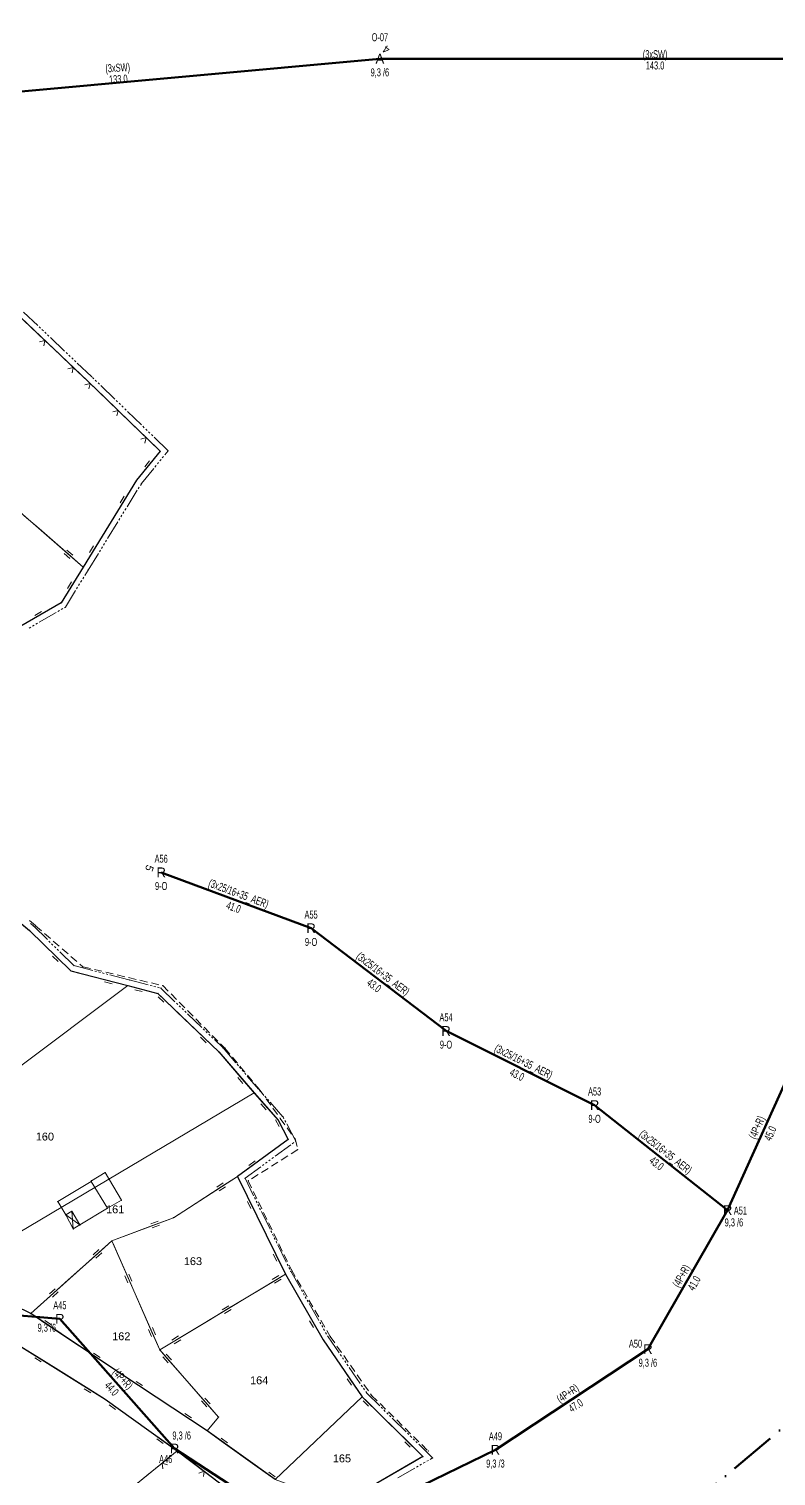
# Model space of a CAD drawing. Header units: millimetres. Extents: x 615240 to 617330, y 4151758 to 4153557.
# Drawn here: x 616094.9 to 616286.3, y 4152140 to 4152510.8 of the extents above; entities that cross this region are included whole.
import ezdxf
from ezdxf.enums import TextEntityAlignment as Align
from ezdxf.xclip import XClip

# ---------------------------------------------------------------- set-up
doc = ezdxf.new("R2010")
doc.units = ezdxf.units.MM
doc.header["$XCLIPFRAME"] = 2
doc.linetypes.add('ACAD_ISO14W100', pattern=[24, 12, -3, 0, -3, 0, -3, 0, -3])
for name, color, linetype, lineweight in [('01_UYGALAN_TARAMA', 26, 'Continuous', 20), ('02_ADA_ALN_YENI', 7, 'Continuous', 30), ('03_PARSEL_ALN_ESKI', 18, 'Continuous', 0), ('03_PARSEL_ALN_YENI', 171, 'Continuous', 0), ('03_PARSEL_NO_ESKI', 5, 'Continuous', 0), ('03_PARSEL_SNR_YENI', 5, 'Continuous', 0), ('04_YAPI_ALN_TSCLSIZ', 18, 'Continuous', 0), ('04_YAPI_SNR_TSCLSZ', 77, 'Continuous', 0), ('06_DETAY_SNR_PAFTA', 26, 'Continuous', 0), ('07_SNRTIP_GECERLI', 30, 'Continuous', 0), ('07_SNRTIP_SABIT', 18, 'Continuous', 0), ('DIREK_AG_MEVCUT', 3, 'Continuous', 25), ('DIREK_ENH_MEVCUT', 6, 'Continuous', 25), ('HAT_AG_HAVAI_MEVCUT', 82, 'Continuous', 50), ('HAT_ENH_HAVAI_MEVCUT', 6, 'Continuous', 70), ('NOKTA_DETAY_YENI', 171, 'Continuous', 0), ('NOKTA_PARSEL_YENI', 30, 'Continuous', 0), ('NOKTA_YAPI_TSCLSIZ', 77, 'Continuous', 0), ('TRAFO_BOLGE_TUM', 254, 'ACAD_ISO14W100', 70)]:
    doc.layers.add(name, color=color, linetype=linetype, lineweight=lineweight)
doc.styles.add('Direk', font='B_CAD')
doc.styles.get("Standard").update_dxf_attribs({"font": 'Arial'})

# ---------------------------------------------------------------- blocks, each defined once
blk = doc.blocks.new('fggg')
at = {"layer": '01_UYGALAN_TARAMA', "color": 252}
for p, q in [((616097.18, 4152434.77, 0.95), (616093.55, 4152438.21, 0.95)), ((616097.91, 4152434.08, 0.95), (616097.54, 4152434.43, 0.95)), ((616098.63, 4152433.39, 0.95), (616098.27, 4152433.74, 0.95)), ((616099.36, 4152432.71, 0.95), (616098.99, 4152433.05, 0.95)), ((616100.08, 4152432.02, 0.95), (616099.72, 4152432.36, 0.95)), ((616104.07, 4152428.23, 0.95), (616100.45, 4152431.67, 0.95)), ((616104.8, 4152427.55, 0.95), (616104.44, 4152427.89, 0.95)), ((616105.53, 4152426.86, 0.95), (616105.16, 4152427.2, 0.95)), ((616106.25, 4152426.17, 0.95), (616105.89, 4152426.51, 0.95)), ((616106.98, 4152425.48, 0.95), (616106.61, 4152425.83, 0.95)), ((616110.97, 4152421.7, 0.95), (616107.34, 4152425.14, 0.95)), ((616111.56, 4152421.12, 0.95), (616111.21, 4152421.47, 0.95)), ((616112.28, 4152420.42, 0.95), (616111.92, 4152420.77, 0.95)), ((616113, 4152419.73, 0.95), (616112.64, 4152420.08, 0.95)), ((616116.95, 4152415.9, 0.95), (616113.36, 4152419.38, 0.95)), ((616117.67, 4152415.21, 0.95), (616117.31, 4152415.56, 0.95)), ((616118.39, 4152414.51, 0.95), (616118.03, 4152414.86, 0.95)), ((616119.11, 4152413.82, 0.95), (616118.75, 4152414.17, 0.95)), ((616119.83, 4152413.12, 0.95), (616119.47, 4152413.47, 0.95)), ((616123.78, 4152409.3, 0.95), (616120.19, 4152412.77, 0.95)), ((616124.5, 4152408.6, 0.95), (616124.14, 4152408.95, 0.95)), ((616125.22, 4152407.91, 0.95), (616124.86, 4152408.25, 0.95)), ((616125.94, 4152407.21, 0.95), (616125.58, 4152407.56, 0.95)), ((616126.65, 4152406.52, 0.95), (616126.3, 4152406.86, 0.95)), ((616130.61, 4152402.69, 0.95), (616127.01, 4152406.17, 0.95)), ((616129.74, 4152401.63, 0.95), (616130.61, 4152402.69, 0.95)), ((616123.75, 4152394.26, 0.95), (616126.9, 4152398.14, 0.95)), ((616127.22, 4152398.52, 0.95), (616127.53, 4152398.91, 0.95)), ((616127.85, 4152399.3, 0.95), (616128.16, 4152399.69, 0.95)), ((616128.48, 4152400.08, 0.95), (616128.79, 4152400.46, 0.95)), ((616129.11, 4152400.85, 0.95), (616129.43, 4152401.24, 0.95)), ((616120.07, 4152388.29, 0.95), (616122.69, 4152392.55, 0.95)), ((616122.95, 4152392.97, 0.95), (616123.22, 4152393.4, 0.95)), ((616123.48, 4152393.82, 0.95), (616123.74, 4152394.25, 0.95)), ((616119.02, 4152386.59, 0.95), (616119.29, 4152387.01, 0.95)), ((616119.55, 4152387.44, 0.95), (616119.81, 4152387.86, 0.95)), ((616115.09, 4152380.2, 0.95), (616117.71, 4152384.46, 0.95)), ((616117.98, 4152384.88, 0.95), (616118.24, 4152385.31, 0.95)), ((616118.5, 4152385.73, 0.95), (616118.76, 4152386.16, 0.95)), ((616114.57, 4152379.35, 0.95), (616114.83, 4152379.77, 0.95)), ((616110.11, 4152372.11, 0.95), (616112.74, 4152376.37, 0.95)), ((616113, 4152376.79, 0.95), (616113.26, 4152377.22, 0.95)), ((616113.52, 4152377.64, 0.95), (616113.78, 4152378.07, 0.95)), ((616114.05, 4152378.49, 0.95), (616114.31, 4152378.92, 0.95)), ((616109.24, 4152370.69, 0.95), (616110.11, 4152372.11, 0.95)), ((616107.67, 4152368.13, 0.95), (616107.93, 4152368.56, 0.95)), ((616108.19, 4152368.98, 0.95), (616108.46, 4152369.41, 0.95)), ((616108.72, 4152369.84, 0.95), (616108.98, 4152370.26, 0.95)), ((616104.27, 4152362.6, 0.95), (616106.88, 4152366.85, 0.95)), ((616107.15, 4152367.28, 0.95), (616107.41, 4152367.71, 0.95)), ((616097.58, 4152358.74, 0.95), (616101.91, 4152361.24, 0.95)), ((616102.34, 4152361.49, 0.95), (616102.77, 4152361.74, 0.95)), ((616103.21, 4152361.99, 0.95), (616103.64, 4152362.24, 0.95)), ((616104.07, 4152362.48, 0.95), (616104.27, 4152362.6, 0.95)), ((616094.98, 4152357.24, 0.95), (616095.41, 4152357.49, 0.95)), ((616095.84, 4152357.74, 0.95), (616096.28, 4152357.99, 0.95)), ((616096.71, 4152358.24, 0.95), (616097.14, 4152358.49, 0.95)), ((616095.3, 4152281.59, 0.95), (616096.09, 4152280.93, 0.95)), ((616096.09, 4152280.93, 0.95), (616099.66, 4152277.43, 0.95)), ((616100.02, 4152277.08, 0.95), (616100.38, 4152276.73, 0.95)), ((616100.73, 4152276.38, 0.95), (616101.09, 4152276.03, 0.95)), ((616101.45, 4152275.68, 0.95), (616101.81, 4152275.33, 0.95)), ((616102.16, 4152274.98, 0.95), (616102.52, 4152274.63, 0.95)), ((616102.88, 4152274.28, 0.95), (616106.45, 4152270.79, 0.95)), ((616106.47, 4152270.77, 0.95), (616111.31, 4152269.51, 0.95)), ((616111.79, 4152269.39, 0.95), (616112.28, 4152269.26, 0.95)), ((616112.76, 4152269.14, 0.95), (616113.24, 4152269.01, 0.95)), ((616113.73, 4152268.89, 0.95), (616114.21, 4152268.76, 0.95)), ((616114.7, 4152268.64, 0.95), (616115.18, 4152268.51, 0.95)), ((616115.66, 4152268.39, 0.95), (616120.51, 4152267.13, 0.95)), ((616120.66, 4152267.09, 0.95), (616125.5, 4152265.84, 0.95)), ((616125.98, 4152265.71, 0.95), (616126.47, 4152265.59, 0.95)), ((616126.95, 4152265.46, 0.95), (616127.43, 4152265.34, 0.95)), ((616127.92, 4152265.21, 0.95), (616128.4, 4152265.09, 0.95)), ((616128.75, 4152265, 0.95), (616132.35, 4152261.53, 0.95)), ((616132.71, 4152261.18, 0.95), (616133.07, 4152260.84, 0.95)), ((616133.43, 4152260.49, 0.95), (616133.8, 4152260.14, 0.95)), ((616134.16, 4152259.8, 0.95), (616134.52, 4152259.45, 0.95)), ((616134.88, 4152259.1, 0.95), (616135.24, 4152258.76, 0.95)), ((616135.6, 4152258.41, 0.95), (616139.2, 4152254.94, 0.95)), ((616139.56, 4152254.6, 0.95), (616139.92, 4152254.25, 0.95)), ((616140.28, 4152253.9, 0.95), (616140.64, 4152253.56, 0.95)), ((616141, 4152253.21, 0.95), (616141.36, 4152252.86, 0.95)), ((616141.72, 4152252.52, 0.95), (616142.08, 4152252.17, 0.95)), ((616142.44, 4152251.82, 0.95), (616144.67, 4152249.68, 0.95)), ((616144.67, 4152249.68, 0.95), (616147.93, 4152245.89, 0.95)), ((616148.26, 4152245.51, 0.95), (616148.59, 4152245.13, 0.95)), ((616148.91, 4152244.76, 0.95), (616149.24, 4152244.38, 0.95)), ((616149.57, 4152244, 0.95), (616149.89, 4152243.62, 0.95)), ((616150.22, 4152243.24, 0.95), (616150.55, 4152242.86, 0.95)), ((616150.87, 4152242.48, 0.95), (616153.76, 4152239.13, 0.95)), ((616154.38, 4152238.42, 0.95), (616154.05, 4152238.8, 0.95)), ((616155.05, 4152237.67, 0.95), (616154.71, 4152238.05, 0.95)), ((616155.71, 4152236.93, 0.95), (616155.38, 4152237.3, 0.95)), ((616156.37, 4152236.18, 0.95), (616156.04, 4152236.55, 0.95)), ((616160.01, 4152232.05, 0.95), (616156.7, 4152235.8, 0.95)), ((616160.27, 4152231.55, 0.95), (616160.04, 4152231.99, 0.95)), ((616160.74, 4152230.66, 0.95), (616160.51, 4152231.11, 0.95)), ((616163.29, 4152225.79, 0.95), (616160.97, 4152230.22, 0.95)), ((616157.98, 4152221.91, 0.95), (616162.01, 4152224.86, 0.95)), ((616162.41, 4152225.15, 0.95), (616162.82, 4152225.45, 0.95)), ((616163.22, 4152225.74, 0.95), (616163.29, 4152225.79, 0.95)), ((616155.55, 4152220.13, 0.95), (616155.96, 4152220.43, 0.95)), ((616156.36, 4152220.73, 0.95), (616156.76, 4152221.02, 0.95)), ((616157.17, 4152221.32, 0.95), (616157.57, 4152221.61, 0.95)), ((616150.31, 4152216.3, 0.95), (616154.34, 4152219.25, 0.95)), ((616154.75, 4152219.54, 0.95), (616155.15, 4152219.84, 0.95)), ((616150.31, 4152216.3, 0.95), (616152.51, 4152211.81, 0.95)), ((616152.73, 4152211.36, 0.95), (616152.95, 4152210.91, 0.95)), ((616153.17, 4152210.46, 0.95), (616153.39, 4152210.02, 0.95)), ((616153.61, 4152209.57, 0.95), (616153.83, 4152209.12, 0.95)), ((616154.05, 4152208.67, 0.95), (616154.27, 4152208.22, 0.95)), ((616154.49, 4152207.77, 0.95), (616156.7, 4152203.28, 0.95)), ((616156.92, 4152202.83, 0.95), (616157.14, 4152202.39, 0.95)), ((616157.36, 4152201.94, 0.95), (616157.58, 4152201.49, 0.95)), ((616157.8, 4152201.04, 0.95), (616158.02, 4152200.59, 0.95)), ((616158.24, 4152200.14, 0.95), (616158.46, 4152199.69, 0.95)), ((616158.68, 4152199.24, 0.95), (616160.88, 4152194.76, 0.95)), ((616161.1, 4152194.31, 0.95), (616161.32, 4152193.86, 0.95)), ((616161.55, 4152193.41, 0.95), (616161.77, 4152192.96, 0.95)), ((616161.99, 4152192.51, 0.95), (616162.02, 4152192.45, 0.95)), ((616162.02, 4152192.45, 0.95), (616164.5, 4152188.1, 0.95)), ((616164.74, 4152187.67, 0.95), (616164.99, 4152187.24, 0.95)), ((616165.24, 4152186.8, 0.95), (616165.49, 4152186.37, 0.95)), ((616165.74, 4152185.93, 0.95), (616165.98, 4152185.5, 0.95)), ((616166.23, 4152185.06, 0.95), (616166.48, 4152184.63, 0.95)), ((616166.73, 4152184.2, 0.95), (616169.21, 4152179.85, 0.95)), ((616169.45, 4152179.42, 0.95), (616169.7, 4152178.98, 0.95)), ((616169.95, 4152178.55, 0.95), (616170.2, 4152178.12, 0.95)), ((616170.44, 4152177.68, 0.95), (616170.69, 4152177.25, 0.95)), ((616170.94, 4152176.81, 0.95), (616171.19, 4152176.38, 0.95)), ((616171.44, 4152175.94, 0.95), (616171.59, 4152175.67, 0.95)), ((616171.59, 4152175.67, 0.95), (616174.42, 4152171.55, 0.95)), ((616174.71, 4152171.13, 0.95), (616174.99, 4152170.72, 0.95)), ((616175.27, 4152170.31, 0.95), (616175.56, 4152169.9, 0.95)), ((616175.84, 4152169.49, 0.95), (616176.12, 4152169.07, 0.95)), ((616176.41, 4152168.66, 0.95), (616176.69, 4152168.25, 0.95)), ((616176.97, 4152167.84, 0.95), (616179.8, 4152163.72, 0.95)), ((616180.08, 4152163.3, 0.95), (616180.37, 4152162.89, 0.95)), ((616180.65, 4152162.48, 0.95), (616180.93, 4152162.07, 0.95)), ((616181.22, 4152161.65, 0.95), (616181.49, 4152161.26, 0.95)), ((616184.82, 4152157.98, 0.95), (616181.49, 4152161.26, 0.95)), ((616185.53, 4152157.28, 0.95), (616185.17, 4152157.63, 0.95)), ((616186.24, 4152156.57, 0.95), (616185.88, 4152156.93, 0.95)), ((616186.95, 4152155.87, 0.95), (616186.6, 4152156.22, 0.95)), ((616187.66, 4152155.17, 0.95), (616187.31, 4152155.52, 0.95)), ((616191.58, 4152151.31, 0.95), (616188.02, 4152154.82, 0.95)), ((616192.29, 4152150.61, 0.95), (616191.94, 4152150.96, 0.95)), ((616193, 4152149.9, 0.95), (616192.65, 4152150.26, 0.95)), ((616193.72, 4152149.2, 0.95), (616193.36, 4152149.55, 0.95)), ((616194.43, 4152148.5, 0.95), (616194.07, 4152148.85, 0.95)), ((616198.35, 4152144.64, 0.95), (616194.79, 4152148.15, 0.95)), ((616194.24, 4152142.28, 0.95), (616194.67, 4152142.52, 0.95)), ((616195.11, 4152142.77, 0.95), (616195.54, 4152143.02, 0.95)), ((616195.97, 4152143.27, 0.95), (616196.41, 4152143.52, 0.95)), ((616196.84, 4152143.77, 0.95), (616197.27, 4152144.02, 0.95)), ((616197.71, 4152144.27, 0.95), (616198.35, 4152144.64, 0.95)), ((616189.47, 4152139.53, 0.95), (616193.8, 4152142.03, 0.95))]:
    blk.add_line(p, q, dxfattribs=at)
for p in [(616110.97, 4152421.7, 631.9), (616110.97, 4152421.7, 631.9), (616130.61, 4152402.69, 633.93), (616130.61, 4152402.69, 633.93), (616123.75, 4152394.26, 635.31), (616123.75, 4152394.26, 635.31), (616110.11, 4152372.11, 635.96), (616110.11, 4152372.11, 635.96), (616104.27, 4152362.6, 636.77), (616104.27, 4152362.6, 636.77), (616096.09, 4152280.93, 638.1), (616096.09, 4152280.93, 638.1), (616106.47, 4152270.77, 637.89), (616106.47, 4152270.77, 637.89), (616120.66, 4152267.09, 637.89), (616128.75, 4152265, 638.4), (616128.75, 4152265, 638.4), (616144.67, 4152249.68, 638.22), (616144.67, 4152249.68, 638.22), (616153.76, 4152239.13, 638.23), (616153.76, 4152239.13, 638.23), (616160.01, 4152232.05, 638.16), (616160.01, 4152232.05, 638.16), (616163.29, 4152225.79, 638.2), (616163.29, 4152225.79, 638.2), (616150.31, 4152216.3, 637.56), (616150.31, 4152216.3, 637.56), (616162.02, 4152192.45, 637.57), (616162.02, 4152192.45, 637.57), (616171.59, 4152175.67, 637.39), (616171.59, 4152175.67, 637.39), (616181.49, 4152161.26, 637.64), (616181.49, 4152161.26, 637.64), (616198.35, 4152144.64, 637.61), (616198.35, 4152144.64, 637.61)]:
    blk.add_point(p, dxfattribs=at)
at = {"layer": '02_ADA_ALN_YENI', "color": 252}
for points in [[(616091.13, 4152438.44, 0), (616109.93, 4152420.61, 0), (616128.57, 4152402.57, 0), (616122.52, 4152395.13, 0), (616108.84, 4152372.89, 0), (616103.19, 4152363.7, 0), (616080.25, 4152350.48, 0)], [(616158.02, 4152139.08, 0), (616140.61, 4152151.54, 0), (616118.76, 4152166, 0), (616095.4, 4152181.6, 0), (616087.34, 4152185.55, 0)], [(616079.55, 4152292.64, 0), (616095.09, 4152279.81, 0), (616105.7, 4152269.42, 0), (616120.28, 4152265.64, 0), (616127.99, 4152263.64, 0), (616127.99, 4152263.64, 0), (616143.58, 4152248.65, 0), (616152.63, 4152238.14, 0), (616158.77, 4152231.19, 0), (616161.36, 4152226.24, 0), (616148.4, 4152216.77, 0), (616160.69, 4152191.74, 0), (616170.32, 4152174.87, 0), (616180.33, 4152160.29, 0), (616195.89, 4152144.96, 0), (616180.7, 4152136.22, 0)], [(616092.42, 4152173.48, 0), (616114.5, 4152159.65, 0), (616132.93, 4152146.46, 0), (616151.77, 4152132.23, 0)]]:
    blk.add_polyline3d(points, dxfattribs=at)
at = {"layer": '03_PARSEL_ALN_ESKI', "color": 252}
for p in [(616099.33, 4152226.97), (616117.33, 4152208.33), (616137.26, 4152195.05), (616118.89, 4152175.8), (616154.23, 4152164.52), (616175.42, 4152144.52)]:
    blk.add_point(p, dxfattribs=at)
at = {"layer": '03_PARSEL_ALN_YENI', "color": 252}
for points in [[(616122.52, 4152395.13, 0), (616108.84, 4152372.89, 0), (616075.8, 4152401.62, 0), (616052.92, 4152422.14, 0), (616027.83, 4152442.63, 0), (616026.38, 4152468.86, 0), (616039.04, 4152487.19, 0), (616068.96, 4152459.72, 0), (616091.13, 4152438.44, 0), (616109.93, 4152420.61, 0), (616128.57, 4152402.57, 0), (616122.52, 4152395.13, 0)], [(616052.92, 4152422.14, 0), (616075.8, 4152401.62, 0), (616108.84, 4152372.89, 0), (616103.19, 4152363.7, 0), (616080.25, 4152350.48, 0), (616052, 4152374.65, 0), (616034.21, 4152387.82, 0), (616011.28, 4152405.05, 0), (616018.41, 4152417.55, 0), (616027.83, 4152442.63, 0), (616052.92, 4152422.14, 0)], [(616120.28, 4152265.64, 0), (616032.46, 4152199.85, 0), (616026.09, 4152201.33, 0), (616001.7, 4152209.71, 0), (615999.9, 4152213.3, 0), (615993.24, 4152222.09, 0), (615987.11, 4152229.42, 0), (615980.66, 4152237.7, 0), (615969.53, 4152249.57, 0), (615965.79, 4152253.71, 0), (615964.12, 4152255.83, 0), (615977.51, 4152267.77, 0), (615986.67, 4152280.66, 0), (615996.93, 4152300.19, 0), (616022.06, 4152310.56, 0), (616044.2, 4152317.23, 0), (616063.31, 4152322.61, 0), (616063.68, 4152318.11, 0), (616069.69, 4152305.89, 0), (616079.55, 4152292.64, 0), (616095.09, 4152279.81, 0), (616105.7, 4152269.42, 0), (616120.28, 4152265.64, 0)], [(616152.63, 4152238.14, 0), (616071.75, 4152190.2, 0), (616063.77, 4152192.58, 0), (616040.08, 4152197.65, 0), (616035.38, 4152199.17, 0), (616032.46, 4152199.85, 0), (616120.28, 4152265.64, 0), (616127.99, 4152263.64, 0), (616143.58, 4152248.65, 0), (616152.63, 4152238.14, 0)], [(616095.4, 4152181.6, 0), (616087.34, 4152185.55, 0), (616071.75, 4152190.2, 0), (616152.63, 4152238.14, 0), (616158.77, 4152231.19, 0), (616161.36, 4152226.24, 0), (616148.4, 4152216.77, 0), (616131.96, 4152206.19, 0), (616116.2, 4152200.25, 0), (616095.4, 4152181.6, 0)], [(616160.69, 4152191.74, 0), (616128.45, 4152172.3, 0), (616116.2, 4152200.25, 0), (616131.96, 4152206.19, 0), (616148.4, 4152216.77, 0), (616160.69, 4152191.74, 0)], [(616095.4, 4152181.6, 0), (616116.2, 4152200.25, 0), (616128.45, 4152172.3, 0), (616143.54, 4152155.11, 0), (616140.61, 4152151.54, 0), (616118.76, 4152166, 0), (616095.4, 4152181.6, 0)], [(616180.33, 4152160.29, 0), (616158.02, 4152139.08, 0), (616140.61, 4152151.54, 0), (616143.54, 4152155.11, 0), (616128.45, 4152172.3, 0), (616160.69, 4152191.74, 0), (616170.32, 4152174.87, 0), (616180.33, 4152160.29, 0)], [(616078.18, 4152106.72, 0), (616053.68, 4152086.71, 0), (616047.04, 4152098.79, 0), (616034.14, 4152116.02, 0), (616022.07, 4152132.47, 0), (616043.24, 4152150.42, 0), (616049.72, 4152156.35, 0), (616084.43, 4152176.65, 0), (616092.42, 4152173.48, 0), (616114.5, 4152159.65, 0), (616132.93, 4152146.46, 0), (616112.54, 4152129.81, 0), (616095.7, 4152117.94, 0), (616078.18, 4152106.72, 0)], [(616195.89, 4152144.96, 0), (616180.7, 4152136.22, 0), (616173.57, 4152134.8, 0), (616167.04, 4152135.75, 0), (616158.02, 4152139.08, 0), (616180.33, 4152160.29, 0), (616195.89, 4152144.96, 0)], [(616151.77, 4152132.23, 0), (616166.37, 4152124.64, 0), (616168.52, 4152122.06, 0), (616173.36, 4152099.68, 0), (616176.36, 4152076.66, 0), (616169.17, 4152073.75, 0), (616158.9, 4152069.64, 0), (616141.66, 4152091.31, 0), (616129.61, 4152107.88, 0), (616112.54, 4152129.81, 0), (616132.93, 4152146.46, 0), (616151.77, 4152132.23, 0)]]:
    blk.add_polyline3d(points, close=True, dxfattribs=at)
at = {"layer": '03_PARSEL_SNR_YENI', "color": 252}
for p, q in [((616095.42, 4152434.38, 0.95), (616091.79, 4152437.82, 0.95)), ((616099.05, 4152430.94, 0.95), (616095.42, 4152434.38, 0.95)), ((616097.66, 4152430.57, 0.95), (616099.05, 4152430.94, 0.95)), ((616099.05, 4152430.94, 0.95), (616098.75, 4152429.53, 0.95)), ((616102.67, 4152427.49, 0.95), (616099.05, 4152430.94, 0.95)), ((616106.3, 4152424.05, 0.95), (616102.67, 4152427.49, 0.95)), ((616104.92, 4152423.69, 0.95), (616106.3, 4152424.05, 0.95)), ((616106.3, 4152424.05, 0.95), (616106.01, 4152422.65, 0.95)), ((616109.93, 4152420.61, 0.95), (616106.3, 4152424.05, 0.95)), ((616110.61, 4152419.96, 0.95), (616109.93, 4152420.61, 0.95)), ((616109.22, 4152419.6, 0.95), (616110.61, 4152419.96, 0.95)), ((616110.61, 4152419.96, 0.95), (616110.3, 4152418.56, 0.95)), ((616114.2, 4152416.48, 0.95), (616110.61, 4152419.96, 0.95)), ((616117.8, 4152413, 0.95), (616114.2, 4152416.48, 0.95)), ((616116.41, 4152412.65, 0.95), (616117.8, 4152413, 0.95)), ((616117.8, 4152413, 0.95), (616117.49, 4152411.6, 0.95)), ((616121.39, 4152409.52, 0.95), (616117.8, 4152413, 0.95)), ((616124.98, 4152406.05, 0.95), (616121.39, 4152409.52, 0.95)), ((616123.6, 4152405.69, 0.95), (616124.98, 4152406.05, 0.95)), ((616124.98, 4152406.05, 0.95), (616124.67, 4152404.65, 0.95)), ((616128.57, 4152402.57, 0.95), (616124.98, 4152406.05, 0.95)), ((616125.68, 4152399.01, 0.95), (616128.57, 4152402.57, 0.95)), ((616122.52, 4152395.13, 0.95), (616125.68, 4152399.01, 0.95)), ((616124.61, 4152398.59, 0.95), (616125.87, 4152400.14, 0.95)), ((616119.32, 4152389.93, 0.95), (616122.52, 4152395.13, 0.95)), ((616118.32, 4152389.37, 0.95), (616119.36, 4152391.07, 0.95)), ((616116.7, 4152385.67, 0.95), (616119.32, 4152389.93, 0.95)), ((616097.52, 4152382.73, 0.95), (616093.74, 4152386.01, 0.95)), ((616111.46, 4152377.15, 0.95), (616116.7, 4152385.67, 0.95)), ((616105.06, 4152376.17, 0.95), (616097.52, 4152382.73, 0.95)), ((616105.45, 4152375.09, 0.95), (616103.94, 4152376.4, 0.95)), ((616106.19, 4152375.94, 0.95), (616104.68, 4152377.25, 0.95)), ((616108.84, 4152372.89, 0.95), (616105.06, 4152376.17, 0.95)), ((616108.84, 4152372.89, 0.95), (616111.46, 4152377.15, 0.95)), ((616110.45, 4152376.59, 0.95), (616111.5, 4152378.3, 0.95)), ((616105.81, 4152367.96, 0.95), (616108.84, 4152372.89, 0.95)), ((616104.8, 4152367.41, 0.95), (616105.85, 4152369.11, 0.95)), ((616103.19, 4152363.7, 0.95), (616105.81, 4152367.96, 0.95)), ((616096.43, 4152360.46, 0.95), (616098.16, 4152361.46, 0.95)), ((616097.58, 4152360.47, 0.95), (616103.19, 4152363.7, 0.95)), ((616093.24, 4152357.97, 0.95), (616097.58, 4152360.47, 0.95)), ((616095.09, 4152279.81, 0.95), (616091.23, 4152283, 0.95)), ((616102.13, 4152272.92, 0.95), (616095.09, 4152279.81, 0.95)), ((616102.45, 4152271.81, 0.95), (616101.02, 4152273.21, 0.95)), ((616105.7, 4152269.42, 0.95), (616102.13, 4152272.92, 0.95)), ((616105.76, 4152269.4, 0.95), (616105.7, 4152269.42, 0.95)), ((616115.44, 4152266.89, 0.95), (616105.76, 4152269.4, 0.95)), ((616116.27, 4152266.1, 0.95), (616114.33, 4152266.6, 0.95)), ((616120.28, 4152265.64, 0.95), (616115.44, 4152266.89, 0.95)), ((616123.15, 4152264.9, 0.95), (616120.28, 4152265.64, 0.95)), ((616123.98, 4152264.1, 0.95), (616122.04, 4152264.6, 0.95)), ((616127.99, 4152263.64, 0.95), (616123.15, 4152264.9, 0.95)), ((616129.17, 4152262.51, 0.95), (616127.99, 4152263.64, 0.95)), ((616129.5, 4152261.41, 0.95), (616128.06, 4152262.8, 0.95)), ((616132.77, 4152259.05, 0.95), (616129.17, 4152262.51, 0.95)), ((616139.98, 4152252.11, 0.95), (616132.77, 4152259.05, 0.95)), ((616140.31, 4152251.01, 0.95), (616138.87, 4152252.4, 0.95)), ((616143.58, 4152248.65, 0.95), (616139.98, 4152252.11, 0.95)), ((616149.56, 4152241.71, 0.95), (616143.58, 4152248.65, 0.95)), ((616149.78, 4152240.59, 0.95), (616148.48, 4152242.1, 0.95)), ((616152.82, 4152237.92, 0.95), (616149.56, 4152241.71, 0.95)), ((616155.45, 4152234.94, 0.95), (616152.82, 4152237.92, 0.95)), ((616155.7, 4152233.82, 0.95), (616154.37, 4152235.32, 0.95)), ((616158.77, 4152231.19, 0.95), (616155.45, 4152234.94, 0.95)), ((616159.01, 4152229.52, 0.95), (616158.08, 4152231.29, 0.95)), ((616159.04, 4152230.67, 0.95), (616158.77, 4152231.19, 0.95)), ((616161.36, 4152226.24, 0.95), (616159.04, 4152230.67, 0.95)), ((616152.44, 4152219.72, 0.95), (616160.51, 4152225.62, 0.95)), ((616160.51, 4152225.62, 0.95), (616161.36, 4152226.24, 0.95)), ((616151.3, 4152219.58, 0.95), (616152.92, 4152220.76, 0.95)), ((616148.4, 4152216.77, 0.95), (616144.2, 4152214.06, 0.95)), ((616148.4, 4152216.77, 0.95), (616152.44, 4152219.72, 0.95)), ((616151.88, 4152209.7, 0.95), (616148.4, 4152216.77, 0.95)), ((616144.2, 4152214.06, 0.95), (616135.79, 4152208.66, 0.95)), ((616144.74, 4152215.08, 0.95), (616143.05, 4152214, 0.95)), ((616145.34, 4152214.13, 0.95), (616143.66, 4152213.05, 0.95)), ((616151.81, 4152208.55, 0.95), (616150.93, 4152210.35, 0.95)), ((616154.08, 4152205.21, 0.95), (616151.88, 4152209.7, 0.95)), ((616128.02, 4152205.31, 0.95), (616126.15, 4152204.6, 0.95)), ((616131.96, 4152206.19, 0.95), (616127.28, 4152204.43, 0.95)), ((616135.79, 4152208.66, 0.95), (616131.96, 4152206.19, 0.95)), ((616127.28, 4152204.43, 0.95), (616117.93, 4152200.9, 0.95)), ((616128.42, 4152204.26, 0.95), (616126.55, 4152203.55, 0.95)), ((616158.49, 4152196.23, 0.95), (616154.08, 4152205.21, 0.95)), ((616112.85, 4152198, 0.95), (616111.36, 4152196.66, 0.95)), ((616116.2, 4152200.25, 0.95), (616112.48, 4152196.91, 0.95)), ((616117.93, 4152200.9, 0.95), (616116.2, 4152200.25, 0.95)), ((616116.41, 4152199.78, 0.95), (616116.2, 4152200.25, 0.95)), ((616120.43, 4152190.62, 0.95), (616116.41, 4152199.78, 0.95)), ((616112.48, 4152196.91, 0.95), (616105.03, 4152190.24, 0.95)), ((616113.6, 4152197.16, 0.95), (616112.11, 4152195.82, 0.95)), ((616158.42, 4152195.09, 0.95), (616157.54, 4152196.88, 0.95)), ((616160.69, 4152191.74, 0.95), (616158.49, 4152196.23, 0.95)), ((616120.31, 4152189.48, 0.95), (616119.51, 4152191.31, 0.95)), ((616122.43, 4152186.04, 0.95), (616120.43, 4152190.62, 0.95)), ((616121.34, 4152189.93, 0.95), (616120.54, 4152191.76, 0.95)), ((616157.28, 4152190.34, 0.95), (616158.99, 4152191.37, 0.95)), ((616157.86, 4152189.38, 0.95), (616159.57, 4152190.41, 0.95)), ((616158.42, 4152190.38, 0.95), (616160.69, 4152191.74, 0.95)), ((616162.89, 4152187.9, 0.95), (616160.69, 4152191.74, 0.95)), ((616101.31, 4152186.9, 0.95), (616095.4, 4152181.6, 0.95)), ((616101.68, 4152187.99, 0.95), (616100.19, 4152186.65, 0.95)), ((616102.43, 4152187.15, 0.95), (616100.94, 4152185.81, 0.95)), ((616105.03, 4152190.24, 0.95), (616101.31, 4152186.9, 0.95)), ((616145.58, 4152182.63, 0.95), (616154.14, 4152187.79, 0.95)), ((616154.14, 4152187.79, 0.95), (616158.42, 4152190.38, 0.95)), ((616167.84, 4152179.21, 0.95), (616162.89, 4152187.9, 0.95)), ((616091.83, 4152183.35, 0.95), (616095.4, 4152181.6, 0.95)), ((616126.45, 4152176.88, 0.95), (616122.43, 4152186.04, 0.95)), ((616144.43, 4152182.59, 0.95), (616146.15, 4152183.63, 0.95)), ((616095.4, 4152181.6, 0.95), (616099.56, 4152178.83, 0.95)), ((616099.04, 4152179.85, 0.95), (616100.7, 4152178.74, 0.95)), ((616132.74, 4152174.88, 0.95), (616141.3, 4152180.05, 0.95)), ((616141.3, 4152180.05, 0.95), (616145.58, 4152182.63, 0.95)), ((616145.01, 4152181.63, 0.95), (616146.73, 4152182.66, 0.95)), ((616167.85, 4152178.07, 0.95), (616166.86, 4152179.8, 0.95)), ((616099.56, 4152178.83, 0.95), (616107.87, 4152173.27, 0.95)), ((616126.33, 4152175.74, 0.95), (616125.53, 4152177.57, 0.95)), ((616128.45, 4152172.3, 0.95), (616126.45, 4152176.88, 0.95)), ((616127.36, 4152176.19, 0.95), (616126.56, 4152178.02, 0.95)), ((616131.59, 4152174.85, 0.95), (616133.3, 4152175.88, 0.95)), ((616170.32, 4152174.87, 0.95), (616167.84, 4152179.21, 0.95)), ((616097.55, 4152170.26, 0.95), (616092.42, 4152173.48, 0.95)), ((616107.87, 4152173.27, 0.95), (616112.03, 4152170.5, 0.95)), ((616128.45, 4152172.3, 0.95), (616132.74, 4152174.88, 0.95)), ((616130.35, 4152170.14, 0.95), (616128.45, 4152172.3, 0.95)), ((616132.17, 4152173.88, 0.95), (616133.88, 4152174.92, 0.95)), ((616171.84, 4152172.66, 0.95), (616170.32, 4152174.87, 0.95)), ((616177.5, 4152164.41, 0.95), (616171.84, 4152172.66, 0.95)), ((616098.1, 4152169.26, 0.95), (616096.41, 4152170.32, 0.95)), ((616101.79, 4152167.61, 0.95), (616097.55, 4152170.26, 0.95)), ((616111.51, 4152171.52, 0.95), (616113.18, 4152170.41, 0.95)), ((616112.03, 4152170.5, 0.95), (616118.76, 4152166, 0.95)), ((616130.59, 4152169.02, 0.95), (616129.27, 4152170.52, 0.95)), ((616131.43, 4152169.76, 0.95), (616130.11, 4152171.26, 0.95)), ((616133.65, 4152166.38, 0.95), (616130.35, 4152170.14, 0.95)), ((616110.27, 4152162.3, 0.95), (616101.79, 4152167.61, 0.95)), ((616118.76, 4152166, 0.95), (616122.93, 4152163.24, 0.95)), ((616140.24, 4152158.86, 0.95), (616133.65, 4152166.38, 0.95)), ((616177.6, 4152163.27, 0.95), (616176.47, 4152164.92, 0.95)), ((616110.82, 4152161.3, 0.95), (616109.12, 4152162.36, 0.95)), ((616114.5, 4152159.65, 0.95), (616110.27, 4152162.3, 0.95)), ((616122.41, 4152164.26, 0.95), (616124.07, 4152163.16, 0.95)), ((616122.93, 4152163.24, 0.95), (616131.27, 4152157.72, 0.95)), ((616180.33, 4152160.29, 0.95), (616177.5, 4152164.41, 0.95)), ((616116.67, 4152158.1, 0.95), (616114.5, 4152159.65, 0.95)), ((616117.15, 4152157.06, 0.95), (616115.53, 4152158.23, 0.95)), ((616120.73, 4152155.19, 0.95), (616116.67, 4152158.1, 0.95)), ((616131.27, 4152157.72, 0.95), (616135.44, 4152154.96, 0.95)), ((616140.48, 4152157.74, 0.95), (616139.16, 4152159.24, 0.95)), ((616141.33, 4152158.48, 0.95), (616140.01, 4152159.99, 0.95)), ((616143.54, 4152155.11, 0.95), (616140.24, 4152158.86, 0.95)), ((616181.65, 4152159, 0.95), (616180.33, 4152160.29, 0.95)), ((616181.96, 4152157.89, 0.95), (616180.54, 4152159.3, 0.95)), ((616185.21, 4152155.49, 0.95), (616181.65, 4152159, 0.95)), ((616128.86, 4152149.37, 0.95), (616120.73, 4152155.19, 0.95)), ((616134.91, 4152155.98, 0.95), (616136.58, 4152154.88, 0.95)), ((616135.44, 4152154.96, 0.95), (616140.61, 4152151.54, 0.95)), ((616140.61, 4152151.54, 0.95), (616143.54, 4152155.11, 0.95)), ((616192.33, 4152148.47, 0.95), (616185.21, 4152155.49, 0.95)), ((616140.61, 4152151.54, 0.95), (616144.67, 4152148.63, 0.95)), ((616144.19, 4152149.67, 0.95), (616145.81, 4152148.51, 0.95)), ((616129.35, 4152148.33, 0.95), (616127.72, 4152149.5, 0.95)), ((616132.93, 4152146.46, 0.95), (616128.86, 4152149.37, 0.95)), ((616132.93, 4152146.46, 0.95), (616129.06, 4152143.3, 0.95)), ((616135.82, 4152144.28, 0.95), (616132.93, 4152146.46, 0.95)), ((616144.67, 4152148.63, 0.95), (616152.81, 4152142.81, 0.95)), ((616192.64, 4152147.36, 0.95), (616191.22, 4152148.77, 0.95)), ((616195.89, 4152144.96, 0.95), (616192.33, 4152148.47, 0.95)), ((616129.06, 4152143.3, 0.95), (616125.18, 4152140.14, 0.95)), ((616129.25, 4152141.88, 0.95), (616129.06, 4152143.3, 0.95)), ((616129.06, 4152143.3, 0.95), (616130.41, 4152142.83, 0.95)), ((616139.81, 4152141.27, 0.95), (616135.82, 4152144.28, 0.95)), ((616152.81, 4152142.81, 0.95), (616156.87, 4152139.91, 0.95)), ((616185.04, 4152138.71, 0.95), (616193.7, 4152143.7, 0.95)), ((616193.7, 4152143.7, 0.95), (616195.89, 4152144.96, 0.95)), ((616125.18, 4152140.14, 0.95), (616121.31, 4152136.97, 0.95)), ((616138.47, 4152140.75, 0.95), (616139.81, 4152141.27, 0.95)), ((616139.81, 4152141.27, 0.95), (616139.67, 4152139.84, 0.95)), ((616143.79, 4152138.25, 0.95), (616139.81, 4152141.27, 0.95)), ((616156.39, 4152140.95, 0.95), (616158.01, 4152139.78, 0.95))]:
    blk.add_line(p, q, dxfattribs=at)
for p in [(616109.93, 4152420.61, 631.9), (616109.93, 4152420.61, 631.9), (616128.57, 4152402.57, 633.93), (616128.57, 4152402.57, 633.93), (616122.52, 4152395.13, 635.31), (616122.52, 4152395.13, 635.31), (616108.84, 4152372.89, 635.96), (616108.84, 4152372.89, 635.96), (616108.84, 4152372.89, 635.96), (616103.19, 4152363.7, 636.77), (616103.19, 4152363.7, 636.77), (616095.09, 4152279.81, 638.1), (616095.09, 4152279.81, 638.1), (616105.7, 4152269.42, 637.89), (616105.7, 4152269.42, 637.89), (616120.28, 4152265.64, 638.4), (616120.28, 4152265.64, 637.89), (616127.99, 4152263.64, 638.4), (616127.99, 4152263.64, 638.4), (616143.58, 4152248.65, 638.22), (616143.58, 4152248.65, 638.22), (616152.82, 4152237.92, 638.23), (616152.82, 4152237.92, 638.23), (616158.77, 4152231.19, 638.16), (616158.77, 4152231.19, 638.16), (616161.36, 4152226.24, 638.2), (616161.36, 4152226.24, 638.2), (616148.4, 4152216.77, 637.56), (616148.4, 4152216.77, 637.56), (616148.4, 4152216.77, 637.56), (616131.96, 4152206.19, 636.93), (616131.96, 4152206.19, 636.93), (616116.2, 4152200.25, 634.29), (616116.2, 4152200.25, 634.29), (616116.2, 4152200.25, 634.29), (616160.69, 4152191.74, 637.57), (616160.69, 4152191.74, 637.57), (616160.69, 4152191.74, 637.57), (616095.4, 4152181.6, 632.46), (616095.4, 4152181.6, 632.46), (616095.4, 4152181.6, 632.46), (616128.45, 4152172.3, 635.17), (616128.45, 4152172.3, 635.17), (616128.45, 4152172.3, 635.17), (616170.32, 4152174.87, 637.39), (616170.32, 4152174.87, 637.39), (616118.76, 4152166, 633.9), (616118.76, 4152166, 633.9), (616114.5, 4152159.65, 633.87), (616114.5, 4152159.65, 633.87), (616180.33, 4152160.29, 637.64), (616180.33, 4152160.29, 637.64), (616143.54, 4152155.11, 635.45), (616143.54, 4152155.11, 635.45), (616140.61, 4152151.54, 634.75), (616140.61, 4152151.54, 634.75), (616140.61, 4152151.54, 634.75), (616132.93, 4152146.46, 634.27), (616132.93, 4152146.46, 634.27), (616132.93, 4152146.46, 634.27), (616195.89, 4152144.96, 637.61), (616195.89, 4152144.96, 637.61)]:
    blk.add_point(p, dxfattribs=at)
at = {"layer": '04_YAPI_ALN_TSCLSIZ', "color": 252}
for points in [[(616115.05, 4152208.59, 0), (616110.92, 4152215.46, 0), (616110.94, 4152215.65, 0), (616114.49, 4152217.76, 0), (616118.63, 4152210.67, 0), (616115.05, 4152208.59, 0)], [(616110.92, 4152215.46, 0), (616115.05, 4152208.59, 0), (616107.99, 4152204.34, 0), (616105.89, 4152207.82, 0), (616104.36, 4152206.9, 0), (616102.34, 4152210.3, 0), (616110.92, 4152215.46, 0)]]:
    blk.add_polyline3d(points, close=True, dxfattribs=at)
at = {"layer": '04_YAPI_SNR_TSCLSZ', "color": 252}
for p, q in [((616114.49, 4152217.76, 634.81), (616110.94, 4152215.65, 634.13)), ((616118.63, 4152210.67, 634.8), (616114.49, 4152217.76, 634.81)), ((616110.92, 4152215.46, 634.19), (616102.34, 4152210.3, 633.97)), ((616110.94, 4152215.65, 634.13), (616110.92, 4152215.46, 634.19)), ((616110.92, 4152215.46, 634.19), (616115.05, 4152208.59, 634.58)), ((616102.34, 4152210.3, 633.97), (616104.36, 4152206.9, 634.01)), ((616115.05, 4152208.59, 634.58), (616118.63, 4152210.67, 634.8)), ((616105.89, 4152207.82, 634.14), (616104.36, 4152206.9, 634.01)), ((616104.36, 4152206.9, 634.01), (616106.28, 4152203.31, 634.37)), ((616104.36, 4152206.9, 634.01), (616107.99, 4152204.34, 634.39)), ((616107.99, 4152204.34, 634.39), (616105.89, 4152207.82, 634.14)), ((616105.89, 4152207.82, 634.14), (616106.28, 4152203.31, 634.37)), ((616115.05, 4152208.59, 634.58), (616107.99, 4152204.34, 634.39)), ((616106.28, 4152203.31, 634.37), (616107.99, 4152204.34, 634.39))]:
    blk.add_line(p, q, dxfattribs=at)
at = {"layer": '06_DETAY_SNR_PAFTA', "color": 252}
for p, q in [((616095.07, 4152282.29, 0.95), (616096.62, 4152281.03, 0.95)), ((616096.66, 4152281, 0.95), (616098.17, 4152279.69, 0.95)), ((616098.92, 4152279.03, 0.95), (616100.43, 4152277.72, 0.95)), ((616101.18, 4152277.06, 0.95), (616102.69, 4152275.75, 0.95)), ((616103.45, 4152275.09, 0.95), (616104.96, 4152273.78, 0.95)), ((616105.71, 4152273.12, 0.95), (616107.22, 4152271.81, 0.95)), ((616107.98, 4152271.15, 0.95), (616108.78, 4152270.46, 0.95)), ((616108.78, 4152270.46, 0.95), (616110.72, 4152270, 0.95)), ((616111.7, 4152269.77, 0.95), (616113.64, 4152269.31, 0.95)), ((616114.62, 4152269.08, 0.95), (616116.56, 4152268.63, 0.95)), ((616117.54, 4152268.4, 0.95), (616119.49, 4152267.94, 0.95)), ((616120.46, 4152267.71, 0.95), (616122.41, 4152267.25, 0.95)), ((616123.38, 4152267.03, 0.95), (616125.33, 4152266.57, 0.95)), ((616126.3, 4152266.34, 0.95), (616128.25, 4152265.88, 0.95)), ((616129.22, 4152265.65, 0.95), (616129.24, 4152265.65, 0.95)), ((616129.24, 4152265.65, 0.95), (616130.65, 4152264.23, 0.95)), ((616131.36, 4152263.52, 0.95), (616132.76, 4152262.1, 0.95)), ((616133.47, 4152261.39, 0.95), (616134.88, 4152259.97, 0.95)), ((616135.58, 4152259.26, 0.95), (616136.99, 4152257.84, 0.95)), ((616137.7, 4152257.13, 0.95), (616139.1, 4152255.71, 0.95)), ((616139.81, 4152255, 0.95), (616141.22, 4152253.58, 0.95)), ((616141.92, 4152252.87, 0.95), (616143.33, 4152251.45, 0.95)), ((616144.04, 4152250.74, 0.95), (616145.14, 4152249.63, 0.95)), ((616145.14, 4152249.63, 0.95), (616146.42, 4152248.09, 0.95)), ((616147.06, 4152247.33, 0.95), (616148.34, 4152245.79, 0.95)), ((616148.98, 4152245.02, 0.95), (616150.26, 4152243.49, 0.95)), ((616150.91, 4152242.72, 0.95), (616152.19, 4152241.18, 0.95)), ((616152.83, 4152240.41, 0.95), (616153.94, 4152239.08, 0.95)), ((616153.94, 4152239.08, 0.95), (616155.12, 4152237.46, 0.95)), ((616155.7, 4152236.65, 0.95), (616156.88, 4152235.03, 0.95)), ((616157.46, 4152234.22, 0.95), (616158.64, 4152232.6, 0.95)), ((616159.22, 4152231.79, 0.95), (616159.33, 4152231.64, 0.95)), ((616159.33, 4152231.64, 0.95), (616160.5, 4152230.01, 0.95)), ((616161.08, 4152229.2, 0.95), (616162.24, 4152227.58, 0.95)), ((616162.83, 4152226.76, 0.95), (616163.12, 4152226.36, 0.95)), ((616163.12, 4152226.36, 0.95), (616163.62, 4152224.42, 0.95)), ((616158.74, 4152220.43, 0.95), (616157.05, 4152219.37, 0.95)), ((616161.28, 4152222.02, 0.95), (616159.59, 4152220.96, 0.95)), ((616163.82, 4152223.62, 0.95), (616162.13, 4152222.55, 0.95)), ((616153.66, 4152217.24, 0.95), (616151.97, 4152216.18, 0.95)), ((616156.2, 4152218.83, 0.95), (616154.51, 4152217.77, 0.95)), ((616151.12, 4152215.64, 0.95), (616151.11, 4152215.64, 0.95)), ((616151.11, 4152215.64, 0.95), (616151.98, 4152213.84, 0.95)), ((616152.42, 4152212.94, 0.95), (616153.29, 4152211.14, 0.95)), ((616153.73, 4152210.24, 0.95), (616154.6, 4152208.44, 0.95)), ((616155.04, 4152207.54, 0.95), (616155.91, 4152205.74, 0.95)), ((616156.35, 4152204.84, 0.95), (616157.22, 4152203.04, 0.95)), ((616157.66, 4152202.14, 0.95), (616158.53, 4152200.35, 0.95)), ((616158.97, 4152199.45, 0.95), (616159.84, 4152197.65, 0.95)), ((616160.28, 4152196.75, 0.95), (616161.16, 4152194.95, 0.95)), ((616161.59, 4152194.05, 0.95), (616162.17, 4152192.86, 0.95)), ((616162.17, 4152192.86, 0.95), (616163.17, 4152191.13, 0.95)), ((616163.68, 4152190.27, 0.95), (616164.68, 4152188.54, 0.95)), ((616165.19, 4152187.68, 0.95), (616166.19, 4152185.95, 0.95)), ((616166.69, 4152185.08, 0.95), (616167.7, 4152183.35, 0.95)), ((616168.2, 4152182.49, 0.95), (616169.21, 4152180.76, 0.95)), ((616169.71, 4152179.9, 0.95), (616170.72, 4152178.17, 0.95)), ((616171.22, 4152177.3, 0.95), (616172.12, 4152175.75, 0.95)), ((616172.12, 4152175.75, 0.95), (616173.27, 4152174.12, 0.95)), ((616173.85, 4152173.3, 0.95), (616175, 4152171.66, 0.95)), ((616175.58, 4152170.85, 0.95), (616176.73, 4152169.21, 0.95)), ((616177.3, 4152168.39, 0.95), (616178.45, 4152166.76, 0.95)), ((616179.03, 4152165.94, 0.95), (616180.18, 4152164.3, 0.95)), ((616180.75, 4152163.49, 0.95), (616181.91, 4152161.85, 0.95)), ((616182.48, 4152161.03, 0.95), (616182.74, 4152160.67, 0.95)), ((616182.74, 4152160.67, 0.95), (616184.16, 4152159.27, 0.95)), ((616184.88, 4152158.56, 0.95), (616186.3, 4152157.16, 0.95)), ((616187.02, 4152156.46, 0.95), (616188.44, 4152155.06, 0.95)), ((616189.16, 4152154.36, 0.95), (616190.58, 4152152.96, 0.95)), ((616191.3, 4152152.26, 0.95), (616192.72, 4152150.85, 0.95)), ((616193.43, 4152150.15, 0.95), (616194.86, 4152148.75, 0.95)), ((616195.57, 4152148.05, 0.95), (616197, 4152146.65, 0.95))]:
    blk.add_line(p, q, dxfattribs=at)
for p in [(616096.66, 4152281, 638.63), (616096.66, 4152281, 638.63), (616108.78, 4152270.46, 638.07), (616108.78, 4152270.46, 638.07), (616129.24, 4152265.65, 638.69), (616129.24, 4152265.65, 638.69), (616145.14, 4152249.63, 638.52), (616145.14, 4152249.63, 638.52), (616153.94, 4152239.08, 638.48), (616153.94, 4152239.08, 638.48), (616159.33, 4152231.64, 638.51), (616159.33, 4152231.64, 638.51), (616163.12, 4152226.36, 638.22), (616163.12, 4152226.36, 638.22), (616163.82, 4152223.62, 638.83), (616163.82, 4152223.62, 638.83), (616151.11, 4152215.64, 638.15), (616151.11, 4152215.64, 638.15), (616162.17, 4152192.86, 638.45), (616162.17, 4152192.86, 638.45), (616172.12, 4152175.75, 638.25), (616172.12, 4152175.75, 638.25), (616182.74, 4152160.67, 638.19), (616182.74, 4152160.67, 638.19), (616197.24, 4152146.41, 637.61)]:
    blk.add_point(p, dxfattribs=at)
at = {"layer": '07_SNRTIP_GECERLI', "color": 252}
for points in [[(616032.46, 4152199.85, 0), (616120.28, 4152265.64, 0)], [(616071.75, 4152190.2, 0), (616152.63, 4152238.14, 638.23)], [(616180.33, 4152160.29, 637.64), (616158.02, 4152139.08, 635.34)]]:
    blk.add_polyline3d(points, dxfattribs=at)
at = {"layer": '07_SNRTIP_SABIT', "color": 252}
for points in [[(616128.57, 4152402.57, 633.93), (616109.93, 4152420.61, 631.9), (616091.13, 4152438.44, 629.37), (616068.96, 4152459.72, 627.47), (616039.04, 4152487.19, 626.14)], [(616027.83, 4152442.63, 626.68), (616052.92, 4152422.14, 628.32), (616075.8, 4152401.62, 631.04), (616108.84, 4152372.89, 635.96)], [(616108.84, 4152372.89, 635.96), (616122.52, 4152395.13, 635.31), (616128.57, 4152402.57, 633.93)], [(616080.25, 4152350.48, 635.67), (616103.19, 4152363.7, 636.77), (616108.84, 4152372.89, 635.96)], [(616063.31, 4152322.61, 638.64), (616063.68, 4152318.11, 638.39), (616069.69, 4152305.89, 638.17), (616079.55, 4152292.64, 637.95), (616095.09, 4152279.81, 638.1), (616105.7, 4152269.42, 637.89), (616120.28, 4152265.64, 637.89)], [(616120.28, 4152265.64, 0), (616127.99, 4152263.64, 638.4), (616143.58, 4152248.65, 638.22), (616152.63, 4152238.14, 638.23)], [(616161.36, 4152226.24, 638.2), (616158.77, 4152231.19, 638.16), (616152.63, 4152238.14, 638.23)], [(616148.4, 4152216.77, 637.56), (616161.36, 4152226.24, 638.2)], [(616116.2, 4152200.25, 634.29), (616131.96, 4152206.19, 636.93), (616148.4, 4152216.77, 637.56)], [(616148.4, 4152216.77, 637.56), (616160.69, 4152191.74, 637.57)], [(616095.4, 4152181.6, 632.46), (616116.2, 4152200.25, 634.29)], [(616116.2, 4152200.25, 634.29), (616128.45, 4152172.3, 635.17)], [(616128.45, 4152172.3, 635.17), (616160.69, 4152191.74, 637.57)], [(616160.69, 4152191.74, 637.57), (616170.32, 4152174.87, 637.39), (616180.33, 4152160.29, 637.64)], [(616071.75, 4152190.2, 0), (616087.34, 4152185.55, 632.12), (616095.4, 4152181.6, 632.46)], [(616140.61, 4152151.54, 634.75), (616118.76, 4152166, 633.9), (616095.4, 4152181.6, 632.46)], [(616084.43, 4152176.65, 632.01), (616092.42, 4152173.48, 632.64), (616114.5, 4152159.65, 633.87), (616132.93, 4152146.46, 634.27)], [(616128.45, 4152172.3, 635.17), (616143.54, 4152155.11, 635.45)], [(616195.89, 4152144.96, 637.61), (616180.33, 4152160.29, 637.64)], [(616143.54, 4152155.11, 635.45), (616140.61, 4152151.54, 634.75)], [(616140.61, 4152151.54, 634.75), (616158.02, 4152139.08, 635.34)], [(616132.93, 4152146.46, 634.27), (616112.54, 4152129.81, 632.23)], [(616132.93, 4152146.46, 634.27), (616151.77, 4152132.23, 635.6), (616166.37, 4152124.64, 636.36), (616168.52, 4152122.06, 636.38)], [(616180.7, 4152136.22, 636.88), (616195.89, 4152144.96, 637.61)]]:
    blk.add_polyline3d(points, dxfattribs=at)
at = {"layer": 'NOKTA_DETAY_YENI', "color": 252}
for p in [(616096.66, 4152281, 638.63), (616108.78, 4152270.46, 638.07), (616129.24, 4152265.65, 638.69), (616145.14, 4152249.63, 638.52), (616153.94, 4152239.08, 638.48), (616159.33, 4152231.64, 638.51), (616163.12, 4152226.36, 638.22), (616163.82, 4152223.62, 638.83), (616151.11, 4152215.64, 638.15), (616162.17, 4152192.86, 638.45), (616172.12, 4152175.75, 638.25), (616182.74, 4152160.67, 638.19), (616197.24, 4152146.41, 637.61)]:
    blk.add_point(p, dxfattribs=at)
at = {"layer": 'NOKTA_PARSEL_YENI', "color": 252}
for p in [(616109.93, 4152420.61, 631.9), (616128.57, 4152402.57, 633.93), (616122.52, 4152395.13, 635.31), (616108.84, 4152372.89, 635.96), (616103.19, 4152363.7, 636.77), (616095.09, 4152279.81, 638.1), (616105.7, 4152269.42, 637.89), (616120.28, 4152265.64), (616127.99, 4152263.64, 638.4), (616143.58, 4152248.65, 638.22), (616152.63, 4152238.14), (616158.77, 4152231.19, 638.16), (616161.36, 4152226.24, 638.2), (616148.4, 4152216.77, 637.56), (616131.96, 4152206.19, 636.93), (616116.2, 4152200.25, 634.29), (616160.69, 4152191.74, 637.57), (616095.4, 4152181.6, 632.46), (616128.45, 4152172.3, 635.17), (616170.32, 4152174.87, 637.39), (616118.76, 4152166, 633.9), (616114.5, 4152159.65, 633.87), (616180.33, 4152160.29, 637.64), (616143.54, 4152155.11, 635.45), (616140.61, 4152151.54, 634.75), (616132.93, 4152146.46, 634.27), (616195.89, 4152144.96, 637.61)]:
    blk.add_point(p, dxfattribs=at)
at = {"layer": 'NOKTA_YAPI_TSCLSIZ', "color": 252}
for p in [(616114.49, 4152217.76, 634.81), (616110.92, 4152215.46, 634.19), (616110.94, 4152215.65, 634.13), (616102.34, 4152210.3, 633.97), (616118.63, 4152210.67), (616104.36, 4152206.9, 634.01), (616105.89, 4152207.82), (616115.05, 4152208.59), (616106.28, 4152203.31, 634.37), (616107.99, 4152204.34, 634.39)]:
    blk.add_point(p, dxfattribs=at)
at = {"layer": '03_PARSEL_NO_ESKI', "color": 252}
for s, p in [('160', (616096.7, 4152225.97)), ('161', (616114.71, 4152207.33)), ('163', (616134.63, 4152194.05)), ('162', (616116.27, 4152174.8)), ('164', (616151.6, 4152163.52)), ('165', (616172.8, 4152143.52))]:
    blk.add_text(s, height=2, dxfattribs=at).set_placement(p)

msp = doc.modelspace()

# ---------------------------------------------------------------- linework, layer by layer
at = {"layer": 'HAT_AG_HAVAI_MEVCUT'}
for p, q in [((616167.22, 4152280.34), (616128.82, 4152294.67)), ((616167.22, 4152280.34), (616201.79, 4152254.03)), ((616201.79, 4152254.03), (616239.86, 4152235.02)), ((616273.93, 4152208.14), (616292.35, 4152248.95)), ((616273.93, 4152208.14), (616239.86, 4152235.02)), ((616273.93, 4152208.14), (616253.51, 4152172.53)), ((616102.87, 4152180.27), (616064.42, 4152183.45)), ((616132.25, 4152147.03), (616102.87, 4152180.27)), ((616214.45, 4152146.7), (616253.51, 4152172.53)), ((616132.25, 4152147.03), (616167.66, 4152124)), ((616167.66, 4152124), (616214.45, 4152146.7))]:
    msp.add_line(p, q, dxfattribs=at)
at = {"layer": 'HAT_ENH_HAVAI_MEVCUT'}
for q in [(616052.03, 4152491.01), (616328.06, 4152503.14)]:
    msp.add_line((616184.85, 4152503.14), q, dxfattribs=at)
at = {"layer": 'TRAFO_BOLGE_TUM', "flags": 128}
msp.add_lwpolyline([(615609.21, 4152146.51), (615609.2, 4152146.5), (615364.24, 4152356.59), (615363.55, 4152357.29), (615362.95, 4152358.15), (615362.51, 4152359.1), (615362.24, 4152360.11), (615362.14, 4152361.15), (615362.24, 4152362.19), (615362.45, 4152362.98), (615362.43, 4152362.99), (615383.16, 4152427.39), (615383.24, 4152427.6), (615383.37, 4152427.88), (615383.35, 4152427.88), (615484.65, 4152667.65), (615484.98, 4152668.31), (615485.58, 4152669.17), (615486.15, 4152669.73), (615486.14, 4152669.74), (616077.97, 4153209.43), (616078.15, 4153209.6), (616079.01, 4153210.2), (616079.07, 4153210.22), (616079.06, 4153210.23), (616244.06, 4153303.22), (616244.96, 4153303.63), (616245.97, 4153303.9), (616247.01, 4153303.99), (616248.05, 4153303.9), (616248.33, 4153303.83), (616248.33, 4153303.84), (616279.31, 4153296.85), (616280.04, 4153296.64), (616280.99, 4153296.2), (616281.85, 4153295.6), (616282.59, 4153294.86), (616283.19, 4153294), (616283.6, 4153293.12), (616283.6, 4153293.12), (616602.79, 4152447.65), (616602.81, 4152447.58), (616603.08, 4152446.57), (616603.17, 4152445.53), (616603.08, 4152444.49), (616602.81, 4152443.48), (616602.37, 4152442.53), (616601.96, 4152441.95), (616601.98, 4152441.94), (616551.95, 4152374.9), (616551.74, 4152374.63), (616551.01, 4152373.9), (616551.01, 4152373.9), (616225.67, 4152099.76), (616225.66, 4152099.75), (616225.39, 4152099.56), (616225.4, 4152099.54), (616182.92, 4152067.76), (616182.33, 4152067.37), (616182.29, 4152067.35), (616182.29, 4152067.35), (616150.33, 4152049.2), (616150.27, 4152049.18), (616150.28, 4152049.17), (616075.07, 4152007.46), (616074.21, 4152007.06), (616073.2, 4152006.79), (616072.16, 4152006.7), (616071.12, 4152006.79), (616070.43, 4152006.98), (616070.43, 4152006.96), (615611.38, 4152145.31), (615611.06, 4152145.42), (615610.11, 4152145.86), (615609.25, 4152146.46), (615609.21, 4152146.51), (615609.21, 4152146.51)], dxfattribs=at)

# ---------------------------------------------------------------- block references
ref = msp.add_blockref('fggg', (0, 0))
XClip(ref).set_block_clipping_path([(615240.4021353753, 4153557.293983656), (616576.5432835864, 4153557.293983656), (616576.5432835864, 4152657.5), (617142.5, 4152657.5), (617142.5, 4151777.5), (615240.4021353753, 4151757.5), (615240.4021353753, 4152657.5)])

# ---------------------------------------------------------------- texts
at = {"layer": 'DIREK_AG_MEVCUT', "width": 0.53}
for s, p in [('A56', (616128.82, 4152298.17)), ('9-O', (616128.82, 4152291.17)), ('A55', (616167.22, 4152283.84)), ('9-O', (616167.22, 4152276.84)), ('A54', (616201.79, 4152257.53)), ('9-O', (616201.79, 4152250.53)), ('A53', (616239.86, 4152238.52)), ('9-O', (616239.86, 4152231.52)), ('A51', (616277.21, 4152208.02)), ('9,3 /6', (616275.55, 4152204.98)), ('A45', (616102.87, 4152183.77)), ('9,3 /6', (616099.53, 4152178.01)), ('A50', (616250.33, 4152173.9)), ('9,3 /6', (616253.51, 4152169.03)), ('9,3 /6', (616134.07, 4152150.38)), ('A49', (616214.45, 4152150.2)), ('A46', (616129.97, 4152144.35)), ('9,3 /3', (616214.45, 4152143.2))]:
    msp.add_text(s, height=2.05, dxfattribs=at).set_placement(p, align=Align.MIDDLE_CENTER)
at = {"layer": 'DIREK_AG_MEVCUT', "color": 32, "style": 'Direk'}
msp.add_text('5', height=2, rotation=249.4976, dxfattribs=at).set_placement((616125.82, 4152295.74), align=Align.MIDDLE_CENTER)
at = {"layer": 'DIREK_AG_MEVCUT', "style": 'Direk'}
for p in [(616128.82, 4152294.67), (616167.22, 4152280.34), (616201.79, 4152254.03), (616239.86, 4152235.02), (616273.93, 4152208.14), (616102.87, 4152180.27), (616253.51, 4152172.53), (616132.25, 4152147.03), (616214.45, 4152146.7)]:
    msp.add_text('R', height=2.5, dxfattribs=at).set_placement(p, align=Align.MIDDLE_CENTER)
at = {"layer": 'DIREK_ENH_MEVCUT', "linetype": 'ByBlock', "width": 0.53}
for s, p in [('O-07', (616184.85, 4152508.64)), ('9,3 /6', (616184.85, 4152499.64))]:
    msp.add_text(s, height=2.05, dxfattribs=at).set_placement(p, align=Align.MIDDLE_CENTER)
at = {"layer": 'DIREK_ENH_MEVCUT', "color": 32, "linetype": 'ByBlock', "style": 'Direk'}
msp.add_text('4', height=2, rotation=145.3467, dxfattribs=at).set_placement((616186.45, 4152505.46), align=Align.MIDDLE_CENTER)
at = {"layer": 'DIREK_ENH_MEVCUT', "linetype": 'ByBlock', "style": 'Direk'}
msp.add_text('A', height=2.5, dxfattribs=at).set_placement((616184.85, 4152503.14), align=Align.MIDDLE_CENTER)
at = {"layer": 'HAT_AG_HAVAI_MEVCUT', "lineweight": 30, "width": 0.53}
for s, rotation, p in [('(3x25/16+35_AER)', 339.5397, (616148.31, 4152288.3, 308064.41)), ('(3x25/16+35_AER)', 322.7319, (616185.02, 4152267.86, 308100.89)), ('(3x25/16+35_AER)', 333.4617, (616221.2, 4152245.29, 308119.93)), ('(4P+R)', 65.7071, (616282.36, 4152228.89, 308146.17)), ('(3x25/16+35_AER)', 321.7238, (616257.42, 4152222.24, 308119.93)), ('(4P+R)', 420.1613, (616262.98, 4152190.76, 308126.75)), ('(4P+R)', 311.4765, (616118.2, 4152164.21, 308051.44)), ('(4P+R)', 33.4778, (616233.51, 4152160.33, 308126.75))]:
    msp.add_text(s, height=2.05, rotation=rotation, dxfattribs=at).set_placement(p, align=Align.CENTER)
for s, rotation, p in [('41.0', 339.5397, (616147.72, 4152286.71, 308064.41)), ('43.0', 322.7319, (616183.99, 4152266.51, 308100.89)), ('43.0', 333.4617, (616220.44, 4152243.77, 308119.93)), ('45.0', 65.7071, (616283.91, 4152228.19, 308146.17)), ('43.0', 321.7238, (616256.37, 4152220.91, 308119.93)), ('41.0', 420.1613, (616264.45, 4152189.91, 308126.75)), ('44.0', 311.4765, (616116.93, 4152163.08, 308051.44)), ('47.0', 33.4778, (616234.45, 4152158.91, 308126.75))]:
    msp.add_text(s, height=2.05, rotation=rotation, dxfattribs=at).set_placement(p, align=Align.TOP_CENTER)
at = {"layer": 'HAT_ENH_HAVAI_MEVCUT', "lineweight": 30, "width": 0.53}
for rotation, p in [(3.2118, (616117.73, 4152499.8, 308092.42)), (359.7643, (616255.36, 4152503.27, 308162.93))]:
    msp.add_text('(3xSW)', height=2.05, rotation=rotation, dxfattribs=at).set_placement(p, align=Align.CENTER)
for s, rotation, p in [('143.0', 359.7643, (616255.35, 4152502.43, 308162.93)), ('133.0', 3.2118, (616117.78, 4152498.95, 308092.42))]:
    msp.add_text(s, height=2.05, rotation=rotation, dxfattribs=at).set_placement(p, align=Align.TOP_CENTER)

doc.saveas('drawing.dxf')
